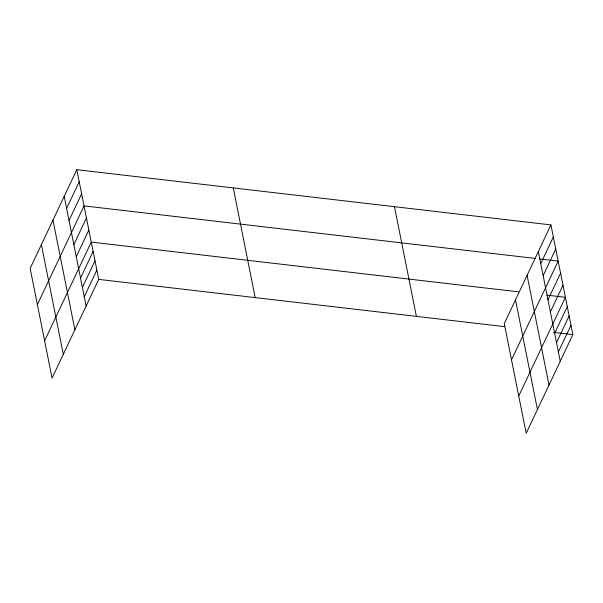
<?xml version="1.0" encoding="UTF-8"?>
<svg xmlns="http://www.w3.org/2000/svg" width="603" height="603" viewBox="0 0 603 603"><rect width="100%" height="100%" fill="white"/><g stroke="black" fill="none" stroke-linecap="round" stroke-linejoin="round"><path stroke-width="0.9" d="M76.807 169.699L30.15 268.403L52.062 378.089L98.726 279.385L76.807 169.699L550.938 224.911L572.85 334.597L526.193 433.301L504.274 323.615L550.938 224.911M66.616 208.419L79.219 181.767M69.028 220.487L81.631 193.827M37.378 304.605L84.043 205.894L535.155 258.423M73.852 244.614L86.448 217.962M76.264 256.682L88.86 230.029M44.614 340.801L91.272 242.089L518.459 291.837M80.531 278.073L93.133 251.413M82.4 287.397L94.995 260.737M84.262 296.721L96.864 270.061M540.748 263.632L553.343 236.971M543.152 275.699L555.755 249.039M511.51 359.81L558.167 261.107L539.76 258.958M547.976 299.827L560.579 273.174M550.388 311.894L562.991 285.234M518.738 396.005L565.395 297.302L546.989 295.161M554.662 333.286L567.265 306.626M556.524 342.602L569.126 315.949M558.386 351.926L570.988 325.273M98.726 279.385L504.741 326.66M553.524 332.343L572.85 334.597M538.336 251.564L560.247 361.25M527.097 275.345L549.009 385.031M515.512 299.842L537.431 409.527M394.475 206.693L416.387 316.371M233.271 187.917L255.182 297.603M64.204 196.359L86.123 306.045M52.966 220.133L74.885 329.818M41.388 244.63L63.307 354.315"/></g></svg>
